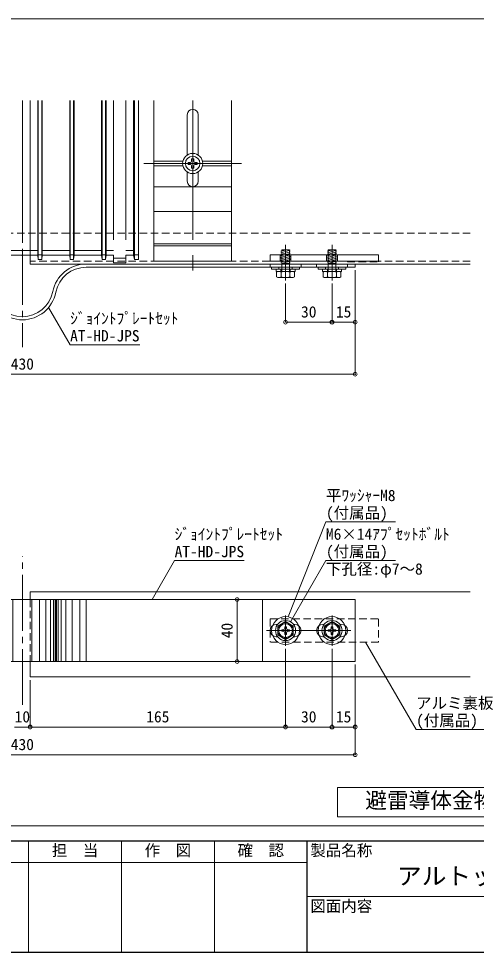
# Model space of a CAD drawing. Units: millimetres at full size. Extents: x -728 to 752, y -514 to 534.
# Drawn here: x 10 to 305, y -514 to 89 of the extents above; entities that cross this region are included whole.
import ezdxf
from ezdxf.enums import TextEntityAlignment as Align

# ---------------------------------------------------------------- set-up
doc = ezdxf.new("R2010")
doc.units = ezdxf.units.MM
doc.header["$LTSCALE"] = 4
doc.header["$PDMODE"] = 32
doc.header["$PDSIZE"] = 2.4
for name, pattern in [('CHAIN2', [12, 9, -1, 1, -1]), ('DASHED1', [1.8, 1.2, -0.6]), ('DASHED2', [3, 2, -1])]:
    doc.linetypes.add(name, pattern=pattern)
for name, color, linetype, lineweight in [('0-B_B', 4, 'Continuous', 9), ('2-0_0', 4, 'Continuous', 9), ('2-1_1', 2, 'Continuous', 20), ('2-2_2', 7, 'Continuous', 9), ('2-4_4', 4, 'Continuous', 9), ('2-5_5', 7, 'DASHED2', 9), ('2-A_A', 7, 'Continuous', 9), ('2-B_B', 7, 'Continuous', 9), ('A-A_A', 7, 'Continuous', 9), ('A-B_B', 7, 'Continuous', 9), ('D-1_1', 4, 'Continuous', 9), ('D-2_2', 7, 'Continuous', 9), ('D-E_E', 4, 'CHAIN2', 9), ('F-1_1', 4, 'Continuous', 9), ('F-F_F', 4, 'CHAIN2', 9)]:
    doc.layers.add(name, color=color, linetype=linetype, lineweight=lineweight)
doc.layers.add('2-3_3', color=7, linetype='Continuous')
doc.styles.add('ＭＳ ゴシック', font='')
doc.styles.get('ＭＳ ゴシック').set_extended_font_data('MS Gothic')

# ---------------------------------------------------------------- blocks, each defined once
blk = doc.blocks.new('Hikidasimoji')
at = {"layer": '0-B_B'}
blk.add_line((-72, 0), (0, 0), dxfattribs=at)
blk = doc.blocks.new('セムスM6_14 T')
at = {"layer": '2-4_4', "linetype": 'CHAIN2'}
for p, q in [((0, -9.787), (0, 9.787)), ((-9.787, 0), (9.787, 0))]:
    blk.add_line(p, q, dxfattribs=at)
at = {"layer": '2-4_4', "color": 7}
blk.add_circle((0, 0), 9, dxfattribs=at)
at = {"layer": '2-B_B'}
for q in [(-5, 2.863), (5, 2.863)]:
    blk.add_line((0, 5.75), q, dxfattribs=at)
at = {"layer": '2-B_B', "color": 4}
for p, q in [((-1.5, 0.5), (-2.5, 0.5)), ((-2.5, 0.5), (-2.5, -0.5)), ((-0.5, 1.5), (-0.5, 2.5)), ((1.5, 0.5), (2.5, 0.5)), ((2.5, 0.5), (2.5, -0.5)), ((-1.5, -0.5), (-2.5, -0.5)), ((-0.5, -1.5), (-0.5, -2.5)), ((0.5, -2.5), (-0.5, -2.5)), ((0.5, -1.5), (0.5, -2.5)), ((1.5, -0.5), (2.5, -0.5))]:
    blk.add_line(p, q, dxfattribs=at)
at = {"layer": '2-B_B'}
for points in [[(0, -5.75), (-5, -2.863), (-5, 2.863)], [(0, -5.75), (5, -2.863), (5, 2.863)]]:
    blk.add_lwpolyline(points, dxfattribs=at)
at = {"layer": '2-B_B', "color": 4}
blk.add_lwpolyline([(0.5, 1.5), (0.5, 2.5), (-0.5, 2.5)], dxfattribs=at)
at = {"layer": '2-B_B'}
for radius in [6.5, 5, 4.435]:
    blk.add_circle((0, 0), radius, dxfattribs=at)
at = {"layer": '2-B_B', "color": 4}
for centre, start, end in [((-1.5, 1.5), 270, 0), ((1.5, 1.5), 180, 270), ((-1.5, -1.5), 0, 90), ((1.5, -1.5), 90, 180)]:
    blk.add_arc(centre, 1, start, end, dxfattribs=at)
blk = doc.blocks.new('ジョイントPL F')
at = {"layer": '2-4_4', "color": 2, "lineweight": 20}
for p, q in [((-215.001, 20), (215.001, 20)), ((-215.001, 20), (-215.001, -20)), ((215.001, 20), (215.001, -20)), ((-205.124, 4), (-206.001, 4)), ((-194.001, 4), (-194.878, 4)), ((-175.124, 4), (-176.001, 4)), ((-164.001, 4), (-164.878, 4)), ((164.878, 4), (164.002, 4)), ((176.002, 4), (175.124, 4)), ((194.878, 4), (194.002, 4)), ((206.002, 4), (205.124, 4)), ((-205.124, -4), (-206.001, -4)), ((-194.001, -4), (-194.878, -4)), ((-175.124, -4), (-176.001, -4)), ((-164.001, -4), (-164.878, -4)), ((164.878, -4), (164.002, -4)), ((176.002, -4), (175.124, -4)), ((194.878, -4), (194.002, -4)), ((206.002, -4), (205.124, -4)), ((-215.001, -20), (215.001, -20))]:
    blk.add_line(p, q, dxfattribs=at)
at = {"layer": '2-4_4'}
for p, q in [((-155.001, 20), (-155.001, -20)), ((-41.232, 20), (-41.232, -20)), ((-37.098, 20), (-37.098, -20)), ((-32.097, 20), (-32.097, -20)), ((-28.098, 20), (-28.098, -20)), ((-25.098, 20), (-25.098, -20)), ((-23.097, 20), (-23.097, -20)), ((-22.098, 20), (-22.098, -20)), ((-21.597, 20), (-21.597, -20)), ((-21.096, 20), (-21.096, -20)), ((-20.097, 20), (-20.097, -20)), ((-18.096, 20), (-18.096, -20)), ((-15.096, 20), (-15.096, -20)), ((-11.097, 20), (-11.097, -20)), ((-6.096, 20), (-6.096, -20)), ((6.096, 20), (6.096, -20)), ((11.097, 20), (11.097, -20)), ((15.096, 20), (15.096, -20)), ((18.096, 20), (18.096, -20)), ((20.097, 20), (20.097, -20)), ((21.096, 20), (21.096, -20)), ((21.597, 20), (21.597, -20)), ((22.098, 20), (22.098, -20)), ((23.097, 20), (23.097, -20)), ((25.098, 20), (25.098, -20)), ((28.098, 20), (28.098, -20)), ((32.097, 20), (32.097, -20)), ((37.098, 20), (37.098, -20)), ((41.232, 20), (41.232, -20)), ((155.001, 20), (155.001, -20))]:
    blk.add_line(p, q, dxfattribs=at)
at = {"layer": '2-4_4', "linetype": 'CHAIN2'}
for p, q in [((-200, 6.922), (-200.002, -6.76)), ((-170, 6.917), (-170.002, -6.765)), ((170, 6.917), (170.002, -6.765)), ((200, 6.922), (200.002, -6.76)), ((-212.212, 0), (-157.791, 0)), ((212.212, 0), (157.791, 0))]:
    blk.add_line(p, q, dxfattribs=at)
at = {"layer": '2-4_4', "color": 2, "lineweight": 20}
for centre, start, end in [((-206.001, -0.002), 89.99988, 269.99976), ((-194.001, -0.002), 270.00008, 89.99988), ((-176.001, -0.002), 89.99988, 269.99976), ((-164.001, -0.002), 270.00008, 89.99988), ((164.002, -0.002), 89.99988, 269.99976), ((176.002, -0.002), 270.00008, 89.99988), ((194.002, -0.002), 89.99988, 269.99976), ((206.002, -0.002), 270.00008, 89.99988)]:
    blk.add_arc(centre, 4, start, end, dxfattribs=at)
blk = doc.blocks.new('ATNBT60 T')
at = {"layer": 'D-1_1'}
for p, q in [((-0.787, 0.187), (-0.787, -0.187)), ((-0.373, 0.187), (-0.787, 0.187)), ((-0.187, 0.787), (0.187, 0.787)), ((-0.187, 0.373), (-0.187, 0.787)), ((0.187, 0.373), (0.187, 0.787)), ((0.373, 0.187), (0.787, 0.187)), ((0.787, -0.187), (0.787, 0.187)), ((-0.373, -0.187), (-0.787, -0.187)), ((-0.187, -0.373), (-0.187, -0.787)), ((-0.187, -0.787), (0.187, -0.787)), ((0.187, -0.373), (0.187, -0.787)), ((0.373, -0.187), (0.787, -0.187))]:
    blk.add_line(p, q, dxfattribs=at)
for centre, start, end in [((-0.373, 0.373), 270, 0), ((0.373, 0.373), 180, 270), ((-0.373, -0.373), 0, 90), ((0.373, -0.373), 90, 180)]:
    blk.add_arc(centre, 0.187, start, end, dxfattribs=at)
at = {"layer": 'D-2_2', "color": 2, "lineweight": 20}
blk.add_circle((0, 0), 1.733, dxfattribs=at)
at = {"layer": 'D-2_2'}
blk.add_circle((0, 0), 1.253, dxfattribs=at)
at = {"layer": 'D-E_E'}
for p, q in [((0, -2.185), (0, 2.02)), ((-2.153, 0), (2.215, 0))]:
    blk.add_line(p, q, dxfattribs=at)
blk = doc.blocks.new('裏板 右 T')
at = {"layer": '2-4_4', "color": 2, "lineweight": 20}
for p, q in [((-40.001, 4), (30, 4)), ((-40.001, 4), (-40.001, 0)), ((-40.001, 0), (30, 0)), ((30, 4), (30, 0))]:
    blk.add_line(p, q, dxfattribs=at)
at = {"layer": '2-4_4', "linetype": 'DASHED1'}
for p, q in [((-33.501, 0), (-33.501, 4)), ((-26.501, 0), (-26.501, 4)), ((-3.5, 0), (-3.5, 4)), ((3.5, 0), (3.5, 4)), ((10, 0), (10, -0.5)), ((30, 0), (30, -0.5)), ((10, -0.5), (30, -0.5))]:
    blk.add_line(p, q, dxfattribs=at)
blk = doc.blocks.new('セムスM6_14 S')
at = {"layer": '2-5_5', "color": 4, "linetype": 'CHAIN2'}
blk.add_line((0, -14.45), (0, 8.532), dxfattribs=at)
at = {"layer": '2-5_5', "linetype": 'Continuous'}
for p, q in [((-9, 0), (-9, 1.2)), ((-9, 0), (9, 0)), ((-6.5, 1.2), (6.5, 1.2)), ((-6.1, 2.7), (6.1, 2.7)), ((-6.1, 1.2), (-6.1, 2.7)), ((6.1, 1.2), (-6.1, 1.2)), ((6.1, 1.2), (6.1, 2.7))]:
    blk.add_line(p, q, dxfattribs=at)
at = {"layer": '2-5_5', "color": 4}
for p, q in [((-4.25, 0), (-4.25, 1.2)), ((-3, 1.2), (-3, 2.7)), ((-2.5, 2.7), (-2.5, -2)), ((2.5, 2.7), (2.5, -2)), ((3, 1.2), (3, 2.7)), ((4.25, 0), (4.25, 1.2))]:
    blk.add_line(p, q, dxfattribs=at)
at = {"layer": '2-5_5', "linetype": 'Continuous'}
blk.add_lwpolyline([(9, 0), (9, 1.2), (-9, 1.2)], dxfattribs=at)
at = {"layer": '2-A_A'}
blk.add_line((-2.5, -2.4), (2.5, -2.4), dxfattribs=at)
at = {"layer": '2-B_B'}
for p, q in [((-5, 6.7), (-5.75, 6.267)), ((-5.75, 6.267), (-5.75, 3.133)), ((-2.863, 6.267), (-2.863, 3.133)), ((2.863, 6.267), (2.863, 3.133)), ((5.75, 6.267), (5.75, 3.133)), ((-5, 2.7), (-5.75, 3.133)), ((-1.105, -2.4), (-3, -2.908)), ((2.627, -2.4), (-3, -3.908)), ((3, -3.3), (-3, -4.908)), ((3, -4.3), (-3, -5.908)), ((3, -5.3), (-3, -6.908)), ((-2.5, -2), (-2.5, -11.3)), ((2.5, -2), (2.5, -11.3)), ((3, -6.3), (-3, -7.908)), ((3, -7.3), (-3, -8.908)), ((3, -8.3), (-3, -9.908)), ((3, -9.3), (-3, -10.908)), ((-2.5, -11.3), (2.5, -11.3)), ((3, -10.3), (-0.732, -11.3))]:
    blk.add_line(p, q, dxfattribs=at)
for points in [[(-5, 6.7), (5, 6.7), (5.75, 6.267)], [(-5, 2.7), (5, 2.7), (5.75, 3.133)]]:
    blk.add_lwpolyline(points, dxfattribs=at)
for centre, radius, start, end in [((-4.578, 3.294), 3.432, 60.02654, 97.06213), ((0, -2.983), 9.683, 72.80074, 107.19934), ((4.578, 3.294), 3.432, 82.93787, 119.97346), ((-4.578, 6.106), 3.432, 262.93787, 299.97346), ((0, 12.383), 9.683, 252.80066, 287.19926), ((4.578, 6.106), 3.432, 240.02654, 277.06213)]:
    blk.add_arc(centre, radius, start, end, dxfattribs=at)
blk = doc.blocks.new('ジョイントPL T')
at = {"layer": '2-4_4', "linetype": 'DASHED1'}
for p, q in [((-210, -2), (-210, 0)), ((-190, -2), (-190, 0)), ((-180, -2), (-180, 0)), ((-160, -2), (-160, 0)), ((160, -2), (160, 0)), ((180, -2), (180, 0)), ((190, -2), (190, 0)), ((210, -2), (210, 0))]:
    blk.add_line(p, q, dxfattribs=at)
at = {"layer": '2-4_4', "color": 2, "lineweight": 20}
for p, q in [((41.232, 0), (215.001, 0)), ((215.001, 0), (215.001, -2)), ((-215, -2), (-41.138, -2)), ((41.232, -2), (215.001, -2))]:
    blk.add_line(p, q, dxfattribs=at)
blk.add_lwpolyline([(-215, -2), (-215, 0), (-41.231, 0)], dxfattribs=at)
for centre, radius, start, end in [((-41.231, -22), 22, 10.98039, 90.00046), ((-41.231, -22), 20, 10.98039, 89.73388), ((41.232, -22), 22, 90.00046, 169.01936), ((41.232, -22), 20, 90.00046, 169.01936), ((0, -14), 20, 190.98085, 349.01949), ((0, -14), 22, 190.98085, 349.01949)]:
    blk.add_arc(centre, radius, start, end, dxfattribs=at)
blk = doc.blocks.new('ATAG500 T (1)')
at = {"layer": 'F-1_1'}
for p, q in [((-30, -0.999), (-30, 40.107)), ((-28.948, 40.107), (-28.948, -0.999)), ((-28.72, 40.107), (-28.72, 0.121)), ((-21.604, 40.107), (-21.604, 0.121)), ((-21.484, -0.999), (-21.484, 40.107)), ((-20.596, -0.999), (-20.596, 40.107)), ((-20.476, 40.107), (-20.476, 0.121)), ((-13.364, 40.107), (-13.364, 0.121)), ((-13.244, -0.999), (-13.244, 40.107)), ((-12.356, -0.999), (-12.356, 40.107)), ((-12.236, 40.107), (-12.236, 0.121)), ((-5.124, 40.107), (-5.124, 0.121)), ((-5.004, -0.999), (-5.004, 40.107)), ((-4.116, -0.999), (-4.116, 40.107)), ((-3.996, 40.107), (-3.996, 0.121)), ((3.996, 40.107), (3.996, 0.121)), ((4.116, -0.999), (4.116, 40.107)), ((5.004, -0.999), (5.004, 40.107)), ((5.124, 40.107), (5.124, 0.121)), ((12.236, 40.107), (12.236, 0.121)), ((12.356, -0.999), (12.356, 40.107)), ((13.244, -0.999), (13.244, 40.107)), ((13.364, 40.107), (13.364, 0.121)), ((20.476, 40.107), (20.476, 0.121)), ((20.596, -0.999), (20.596, 40.107)), ((21.484, -0.999), (21.484, 40.107)), ((21.604, 40.107), (21.604, 0.121)), ((28.72, 40.107), (28.72, 0.121)), ((28.948, 40.107), (28.948, -0.999)), ((30, -0.999), (30, 40.107)), ((-30, 0.195), (-28.948, 0.195)), ((-28.72, 1.315), (-28.948, 0.195)), ((-28.72, 0.121), (-28.948, -0.999)), ((-28.72, 1.315), (-26.76, 1.315)), ((-28.72, 0.121), (-26.76, 0.121)), ((-23.56, 1.315), (-21.604, 1.315)), ((-23.56, 0.121), (-21.604, 0.121)), ((-21.484, 0.195), (-21.604, 1.315)), ((-21.484, -0.999), (-21.604, 0.121)), ((-20.596, 0.195), (-21.484, 0.195)), ((-20.596, 0.195), (-20.476, 1.315)), ((-20.596, -0.999), (-20.476, 0.121)), ((-20.476, 1.315), (-13.364, 1.315)), ((-20.476, 0.121), (-13.364, 0.121)), ((-13.244, 0.195), (-13.364, 1.315)), ((-13.244, -0.999), (-13.364, 0.121)), ((-12.356, 0.195), (-13.244, 0.195)), ((-12.356, 0.195), (-12.236, 1.315)), ((-12.356, -0.999), (-12.236, 0.121)), ((-12.236, 1.315), (-5.124, 1.315)), ((-12.236, 0.121), (-5.124, 0.121)), ((-5.004, 0.195), (-5.124, 1.315)), ((-5.004, -0.999), (-5.124, 0.121)), ((-4.116, 0.195), (-5.004, 0.195)), ((-4.116, 0.195), (-3.996, 1.315)), ((-4.116, -0.999), (-3.996, 0.121)), ((-3.996, 1.315), (-0.12, 1.315)), ((-3.996, 0.121), (-0.12, 0.121)), ((-0.068, 1.232), (-0.12, 1.315)), ((-0.068, 0.037), (-0.12, 0.12)), ((0.068, 1.232), (0.12, 1.315)), ((0.068, 0.037), (0.12, 0.12)), ((0.12, 1.315), (3.996, 1.315)), ((0.12, 0.121), (3.996, 0.121)), ((4.116, 0.195), (3.996, 1.315)), ((4.116, -0.999), (3.996, 0.121)), ((5.004, 0.195), (4.116, 0.195)), ((5.004, 0.195), (5.124, 1.315)), ((5.004, -0.999), (5.124, 0.121)), ((5.124, 1.315), (12.236, 1.315)), ((5.124, 0.121), (12.236, 0.121)), ((12.356, 0.195), (12.236, 1.315)), ((12.356, -0.999), (12.236, 0.121)), ((13.244, 0.195), (12.356, 0.195)), ((13.244, 0.195), (13.364, 1.315)), ((13.244, -0.999), (13.364, 0.121)), ((13.364, 1.315), (20.476, 1.315)), ((13.364, 0.121), (20.476, 0.121)), ((20.596, 0.195), (20.476, 1.315)), ((20.596, -0.999), (20.476, 0.121)), ((21.484, 0.195), (20.596, 0.195)), ((21.484, 0.195), (21.604, 1.315)), ((21.484, -0.999), (21.604, 0.121)), ((21.604, 1.315), (23.56, 1.315)), ((21.604, 0.121), (23.56, 0.121)), ((26.76, 1.315), (28.72, 1.315)), ((26.76, 0.121), (28.72, 0.121)), ((28.72, 1.315), (28.948, 0.195)), ((28.72, 0.121), (28.948, -0.999)), ((30, 0.195), (28.948, 0.195)), ((-30, -0.999), (-28.948, -0.999)), ((-20.596, -0.999), (-21.484, -0.999)), ((-12.356, -0.999), (-13.244, -0.999)), ((-4.116, -0.999), (-5.004, -0.999)), ((5.004, -0.999), (4.116, -0.999)), ((13.244, -0.999), (12.356, -0.999)), ((21.484, -0.999), (20.596, -0.999)), ((30, -0.999), (28.948, -0.999))]:
    blk.add_line(p, q, dxfattribs=at)
at = {"layer": 'F-1_1', "linetype": 'CHAIN2'}
for p, q in [((-26.76, 40.107), (-26.76, -1.914)), ((-23.56, 40.107), (-23.56, -1.914)), ((0, 40.107), (0, 0)), ((23.56, 40.107), (23.56, -1.914)), ((26.76, 40.107), (26.76, -1.914)), ((-23.56, -0.685), (-26.76, -0.685)), ((-23.56, -1.914), (-26.76, -1.914)), ((26.76, -0.685), (23.56, -0.685)), ((26.76, -1.914), (23.56, -1.914))]:
    blk.add_line(p, q, dxfattribs=at)
at = {"layer": 'F-1_1'}
for centre in [(0, 1.275), (0, 0.08)]:
    blk.add_arc(centre, 0.08, 212.33353, 327.66647, dxfattribs=at)
blk = doc.blocks.new('ATAG500 T(2)')
at = {"layer": 'F-1_1', "color": 2, "lineweight": 20}
for p, q in [((-16.307, 10), (25.2, 10)), ((25.2, -10), (25.2, 10)), ((-12.6, 1.4), (-2.191, 1.4)), ((2.191, 1.4), (4.6, 1.4)), ((-12.6, -1.4), (-2.191, -1.4)), ((2.191, -1.4), (4.6, -1.4)), ((-16.307, -10), (25.2, -10))]:
    blk.add_line(p, q, dxfattribs=at)
at = {"layer": 'F-1_1'}
for p, q in [((-0.6, 2.53), (-0.6, 10)), ((0.6, 2.53), (0.6, 10)), ((6, -10), (6, 10)), ((12.4, -10), (12.4, 10)), ((20.786, -10), (20.786, 10)), ((21.295, -10), (21.295, 10)), ((-0.6, -10), (-0.6, -2.53)), ((0.6, -10), (0.6, -2.53))]:
    blk.add_line(p, q, dxfattribs=at)
at = {"layer": 'F-1_1', "color": 2, "lineweight": 20}
for centre, start, end in [((-12.6, 0), 90, 270), ((4.6, 0), 270, 90)]:
    blk.add_arc(centre, 1.4, start, end, dxfattribs=at)
at = {"layer": 'F-F_F'}
for p, q in [((0, 12.649), (0, -12.649)), ((-16.307, 0), (28.413, 0))]:
    blk.add_line(p, q, dxfattribs=at)

msp = doc.modelspace()

# ---------------------------------------------------------------- linework, layer by layer
at = {"layer": '2-0_0', "linetype": 'CHAIN2'}
for p, q in [((12, 36.135), (12, -123.216)), ((12, -354.462), (12, -258.286))]:
    msp.add_line(p, q, dxfattribs=at)
at = {"layer": '2-0_0', "color": 6, "lineweight": 25}
for p, q in [((-728, -442.264), (752, -442.264)), ((196, -514.264), (196, -442.264)), ((-728, -514.264), (752, -514.264))]:
    msp.add_line(p, q, dxfattribs=at)
at = {"layer": '2-0_0', "color": 7}
for p, q in [((16, -442.264), (16, -514.264)), ((76, -442.264), (76, -514.264)), ((136, -442.264), (136, -514.264)), ((-44, -456.264), (196, -456.264))]:
    msp.add_line(p, q, dxfattribs=at)
msp.add_lwpolyline([(196, -478.264), (512, -478.264), (652, -478.264)], dxfattribs=at)
at = {"layer": '2-1_1', "color": 3, "lineweight": 15}
for p, q in [((17, 36.135), (17, -69.632)), ((301.338, -69.632), (17, -69.632)), ((17, -281.359), (301.338, -281.359)), ((17, -281.359), (17, -286.375)), ((17, -326.374), (17, -336.374)), ((17, -336.374), (301.338, -336.374))]:
    msp.add_line(p, q, dxfattribs=at)
at = {"layer": '2-1_1', "color": 7, "linetype": 'DASHED1', "lineweight": 9}
msp.add_line((301.338, -67.632), (17, -67.632), dxfattribs=at)
at = {"layer": '2-1_1', "color": 3, "linetype": 'DASHED1', "lineweight": 15}
msp.add_line((17, -286.375), (17, -326.374), dxfattribs=at)
at = {"layer": '2-4_4', "linetype": 'DASHED1'}
for p, q in [((301.338, -49.631), (-277.338, -49.631)), ((171.999, -298.874), (242, -298.874)), ((171.999, -298.874), (171.999, -313.874)), ((242, -298.874), (242, -313.874)), ((242, -313.874), (171.999, -313.874))]:
    msp.add_line(p, q, dxfattribs=at)
at = {"layer": '2-A_A'}
for p, q in [((227.001, -140.805), (227.001, -73.632)), ((182, -107.139), (182, -82.163)), ((212, -107.139), (212, -82.163)), ((212, -107.139), (227.001, -107.139)), ((150.797, -286.375), (150.797, -326.374)), ((182.001, -368.718), (182.001, -318.161)), ((212.001, -368.718), (212.001, -318.161)), ((227.001, -386.614), (227.001, -328.374)), ((17, -368.718), (17, -338.374)), ((17, -368.718), (7, -368.718)), ((17, -368.718), (182.001, -368.718)), ((182.001, -368.718), (212.001, -368.718)), ((212.001, -368.718), (227.001, -368.718)), ((227.001, -386.614), (-203.001, -386.614))]:
    msp.add_line(p, q, dxfattribs=at)
for p in [(182, -107.139), (212, -107.139), (227.001, -107.139), (227.001, -140.805), (150.797, -286.375), (150.797, -326.374), (17, -368.718), (182.001, -368.718), (212.001, -368.718), (227.001, -368.718), (227.001, -386.614)]:
    msp.add_point(p, dxfattribs=at)
at = {"layer": '2-B_B', "color": 4}
for p, q in [((28.908, -97.707), (42.817, -121.799)), ((208.082, -236.2), (183.787, -297.553)), ((95.786, -286.375), (110.321, -261.2)), ((185.251, -300.745), (208.082, -261.2)), ((233.718, -313.874), (266.315, -370.334))]:
    msp.add_line(p, q, dxfattribs=at)
at = {"layer": '2-B_B', "color": 2, "lineweight": 20}
msp.add_lwpolyline([(-319.473, 88.924), (-319.473, -432.581), (736.978, -432.581), (736.978, 88.924)], close=True, dxfattribs=at)
at = {"layer": 'A-A_A'}
for p, q in [((212, -107.139), (182, -107.139)), ((-203, -140.805), (227.001, -140.805))]:
    msp.add_line(p, q, dxfattribs=at)
at = {"layer": 'A-B_B'}
for p, q in [((215.585, -407.726), (215.585, -426.805)), ((215.585, -407.726), (440.411, -407.726)), ((215.585, -426.805), (440.411, -426.805))]:
    msp.add_line(p, q, dxfattribs=at)

# ---------------------------------------------------------------- block references
at = {"layer": '2-0_0'}
msp.add_blockref('ジョイントPL F', (12, -306.374), dxfattribs=at)
at = {"layer": '2-2_2', "xscale": 2.5, "yscale": -2.5, "rotation": 270}
msp.add_blockref('ATAG500 T(2)', (122, -4.632), dxfattribs=at)
at = {"layer": '2-3_3', "xscale": 2.5, "yscale": -2.5, "rotation": 180}
msp.add_blockref('ATAG500 T (1)', (12, -64.133), dxfattribs=at)
at = {"layer": '2-4_4', "rotation": 180}
for p in [(182, -71.632), (212, -71.632)]:
    msp.add_blockref('セムスM6_14 S', p, dxfattribs=at)
at = {"layer": '2-4_4'}
for name, p in [('裏板 右 T', (212, -67.632)), ('ジョイントPL T', (12, -69.632)), ('セムスM6_14 T', (182.001, -306.374)), ('セムスM6_14 T', (212.001, -306.374))]:
    msp.add_blockref(name, p, dxfattribs=at)
at = {"layer": '2-5_5', "xscale": 3.75, "yscale": 3.75, "rotation": 90}
msp.add_blockref('ATNBT60 T', (122, -4.632), dxfattribs=at)
at = {"layer": '2-B_B', "xscale": -0.625, "yscale": 0.625}
for p in [(42.817, -121.799), (208.082, -236.2), (110.321, -261.2), (208.082, -261.2), (266.315, -370.334)]:
    msp.add_blockref('Hikidasimoji', p, dxfattribs=at)

# ---------------------------------------------------------------- texts
at = {"layer": '2-0_0', "style": 'ＭＳ ゴシック'}
for s, p in [('担\u3000当', (31, -454.264)), ('作\u3000図', (91, -454.264)), ('確\u3000認', (151, -454.264)), ('製品名称', (198, -454.264)), ('図面内容', (198, -490.264))]:
    msp.add_text(s, height=7.331, dxfattribs=at).set_placement(p, align=Align.BOTTOM_LEFT)
at = {"layer": '2-0_0', "color": 7, "style": 'ＭＳ ゴシック', "width": 1.05}
msp.add_text('アルトップ 受雷部システム', height=11.14, dxfattribs=at).set_placement((254, -473.864), align=Align.BOTTOM_LEFT)
at = {"layer": '2-A_A', "style": 'ＭＳ ゴシック'}
for s, p in [('30', (192, -106.339)), ('15', (214.5, -106.339)), ('430', (4.5, -140.005)), ('10', (7, -367.918)), ('165', (92.001, -367.918)), ('30', (192.001, -367.918)), ('15', (214.501, -367.918)), ('430', (4.5, -385.814))]:
    msp.add_text(s, height=7.331, dxfattribs=at).set_placement(p, align=Align.BOTTOM_LEFT)
msp.add_text('40', height=7.331, rotation=90, dxfattribs=at).set_placement((149.997, -311.374), align=Align.BOTTOM_LEFT)
at = {"layer": '2-B_B', "style": 'ＭＳ ゴシック'}
for s, p in [('ｼﾞｮｲﾝﾄﾌﾟﾚｰﾄｾｯﾄ', (42.817, -110.549)), ('AT-HD-JPS', (42.817, -121.799)), ('平ﾜｯｼｬｰM8', (208.082, -224.95)), ('(付属品)', (208.082, -236.2)), ('ｼﾞｮｲﾝﾄﾌﾟﾚｰﾄｾｯﾄ', (110.321, -249.95)), ('M6×14ｱﾌﾟｾｯﾄﾎﾞﾙﾄ', (208.082, -249.95)), ('AT-HD-JPS', (110.321, -261.2)), ('(付属品)', (208.082, -261.2)), ('下孔径:φ7～8', (208.082, -272.45)), ('アルミ裏板', (266.315, -359.084)), ('(付属品)', (266.315, -370.334))]:
    msp.add_text(s, height=7.331, dxfattribs=at).set_placement(p, align=Align.BOTTOM_LEFT)
at = {"layer": 'A-B_B', "style": 'ＭＳ ゴシック'}
msp.add_text('避雷導体金物 取付詳細図 1/4', height=10.26, dxfattribs=at).set_placement((233.498, -424.265), align=Align.BOTTOM_LEFT)

doc.saveas('drawing.dxf')
